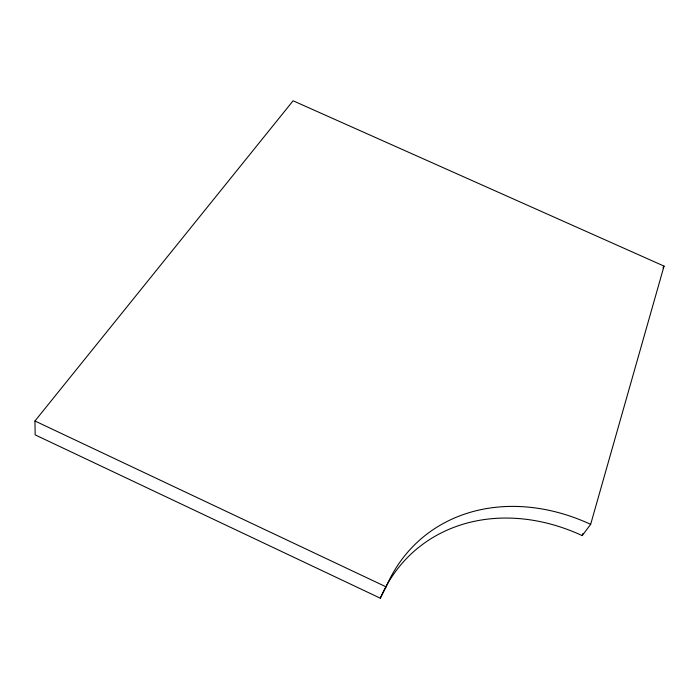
<?xml version="1.0" encoding="UTF-8"?>
<svg xmlns="http://www.w3.org/2000/svg" width="699" height="699" viewBox="0 0 699 699"><rect width="100%" height="100%" fill="white"/><g stroke="black" fill="none" stroke-linecap="round" stroke-linejoin="round"><path stroke-width="1.05" d="M590.655 524.346L664.05 266.109L293.108 100.796L34.95 420.99L35.16 434.874L380.308 598.204A188.782 155.195 49 0 1 582.215 535.609L590.655 524.346A192.05 156.69 48.2 0 0 386.11 586.863L34.95 420.99M582.215 535.609L582.817 533.52M380.308 598.204L386.11 586.863M662.967 267.839L664.05 266.109"/></g></svg>
